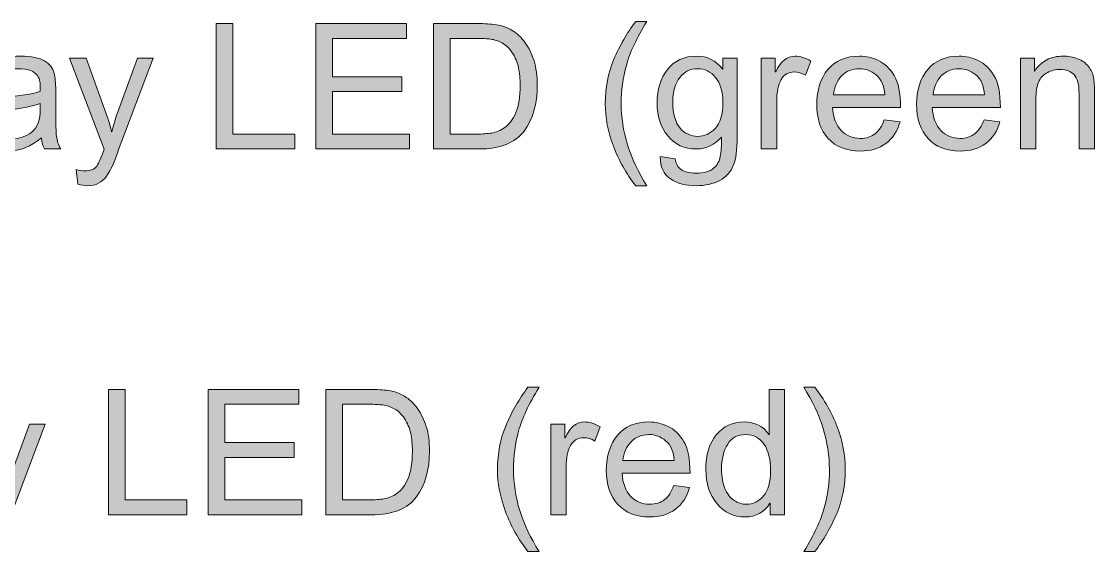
# Model space of a CAD drawing. Header units: inches. Extents: x -20 to 181, y -159 to -38.
# Drawn here: x 147.28 to 164.56, y -66.46 to -57.92 of the extents above; entities that cross this region are included whole.
import ezdxf

# ---------------------------------------------------------------- set-up
doc = ezdxf.new("R2010")
doc.units = ezdxf.units.IN
doc.header["$MEASUREMENT"] = 0
doc.layers.add('TEXT_GERMAN', color=7, linetype='Continuous')

# ---------------------------------------------------------------- blocks, each defined once
blk = doc.blocks.new('block 124')
at = {"layer": 'TEXT_GERMAN', "true_color": 0xffffff}
h = blk.add_hatch(color=7, dxfattribs=at)
h.dxf.hatch_style = 2
h.paths.add_polyline_path([(151.681, -59.976), (150.417, -59.976), (150.417, -57.955), (150.684, -57.955), (150.684, -59.736), (151.681, -59.736)])
h = blk.add_hatch(color=7, dxfattribs=at)
h.dxf.hatch_style = 2
h.paths.add_polyline_path([(153.531, -59.976), (152.022, -59.976), (152.022, -57.955), (153.484, -57.955), (153.484, -58.195), (152.289, -58.195), (152.289, -58.813), (153.407, -58.813), (153.407, -59.052), (152.289, -59.052), (152.289, -59.736), (153.531, -59.736)])
h = blk.add_hatch(color=7, dxfattribs=at)
h.dxf.hatch_style = 2
edge = h.paths.add_edge_path()
edge.add_spline(control_points=[(153.917, -57.955), (153.917, -57.955), (154.615, -57.955), (154.615, -57.955), (154.737, -57.955), (154.842, -57.962), (154.93, -57.974), (155.018, -57.986), (155.103, -58.017), (155.183, -58.065), (155.264, -58.113), (155.334, -58.18), (155.394, -58.264), (155.454, -58.349), (155.501, -58.446), (155.536, -58.556), (155.57, -58.665), (155.587, -58.798), (155.587, -58.955), (155.587, -59.252), (155.517, -59.497), (155.375, -59.688), (155.234, -59.88), (154.99, -59.976), (154.645, -59.976), (154.645, -59.976), (153.917, -59.976), (153.917, -59.976), (153.917, -59.976), (153.917, -57.955), (153.917, -57.955)], knot_values=[0, 0, 0, 0, 1, 1, 1, 2, 2, 2, 3, 3, 3, 4, 4, 4, 5, 5, 5, 6, 6, 6, 7, 7, 7, 8, 8, 8, 9, 9, 9, 10, 10, 10, 10], degree=3, periodic=1)
edge = h.paths.add_edge_path()
edge.add_spline(control_points=[(154.185, -59.736), (154.185, -59.736), (154.617, -59.736), (154.617, -59.736), (154.705, -59.736), (154.784, -59.73), (154.854, -59.719), (154.923, -59.708), (154.993, -59.679), (155.064, -59.63), (155.136, -59.581), (155.195, -59.501), (155.242, -59.39), (155.288, -59.279), (155.312, -59.132), (155.312, -58.949), (155.312, -58.848), (155.303, -58.754), (155.285, -58.666), (155.267, -58.578), (155.234, -58.498), (155.186, -58.426), (155.137, -58.354), (155.082, -58.301), (155.02, -58.268), (154.957, -58.234), (154.896, -58.214), (154.837, -58.206), (154.778, -58.199), (154.702, -58.195), (154.609, -58.195), (154.609, -58.195), (154.185, -58.195), (154.185, -58.195), (154.185, -58.195), (154.185, -59.736), (154.185, -59.736)], knot_values=[0, 0, 0, 0, 1, 1, 1, 2, 2, 2, 3, 3, 3, 4, 4, 4, 5, 5, 5, 6, 6, 6, 7, 7, 7, 8, 8, 8, 9, 9, 9, 10, 10, 10, 11, 11, 11, 12, 12, 12, 12], degree=3, periodic=1)
h = blk.add_hatch(color=7, dxfattribs=at)
h.dxf.hatch_style = 2
edge = h.paths.add_edge_path()
edge.add_spline(control_points=[(157.351, -60.568), (157.351, -60.568), (157.174, -60.568), (157.174, -60.568), (157.021, -60.373), (156.901, -60.161), (156.814, -59.93), (156.727, -59.7), (156.683, -59.471), (156.683, -59.245), (156.683, -58.989), (156.729, -58.751), (156.822, -58.531), (156.915, -58.312), (157.032, -58.108), (157.174, -57.921), (157.174, -57.921), (157.351, -57.921), (157.351, -57.921), (157.188, -58.189), (157.078, -58.425), (157.023, -58.627), (156.967, -58.829), (156.939, -59.034), (156.939, -59.243), (156.939, -59.686), (157.077, -60.128), (157.351, -60.568)], knot_values=[0, 0, 0, 0, 1, 1, 1, 2, 2, 2, 3, 3, 3, 4, 4, 4, 5, 5, 5, 6, 6, 6, 7, 7, 7, 8, 8, 8, 9, 9, 9, 9], degree=3, periodic=1)
h = blk.add_hatch(color=7, dxfattribs=at)
h.dxf.hatch_style = 2
edge = h.paths.add_edge_path()
edge.add_spline(control_points=[(147.911, -59.976), (147.911, -59.976), (147.651, -59.976), (147.651, -59.976), (147.627, -59.93), (147.61, -59.87), (147.6, -59.795), (147.434, -59.938), (147.254, -60.01), (147.061, -60.01), (146.907, -60.01), (146.785, -59.972), (146.696, -59.894), (146.607, -59.817), (146.562, -59.715), (146.562, -59.588), (146.562, -59.467), (146.605, -59.367), (146.691, -59.289), (146.777, -59.21), (146.926, -59.158), (147.138, -59.132), (147.138, -59.132), (147.37, -59.098), (147.37, -59.098), (147.456, -59.084), (147.527, -59.067), (147.583, -59.047), (147.583, -58.972), (147.581, -58.92), (147.577, -58.889), (147.572, -58.858), (147.558, -58.826), (147.536, -58.793), (147.513, -58.76), (147.477, -58.734), (147.428, -58.713), (147.378, -58.693), (147.312, -58.683), (147.228, -58.683), (147.121, -58.683), (147.037, -58.703), (146.975, -58.742), (146.913, -58.782), (146.871, -58.855), (146.848, -58.963), (146.848, -58.963), (146.605, -58.931), (146.605, -58.931), (146.632, -58.781), (146.7, -58.669), (146.81, -58.593), (146.921, -58.518), (147.072, -58.48), (147.265, -58.48), (147.44, -58.48), (147.569, -58.507), (147.652, -58.558), (147.734, -58.61), (147.784, -58.673), (147.803, -58.746), (147.822, -58.82), (147.831, -58.915), (147.831, -59.03), (147.831, -59.03), (147.831, -59.364), (147.831, -59.364), (147.831, -59.567), (147.835, -59.703), (147.843, -59.772), (147.851, -59.842), (147.874, -59.91), (147.911, -59.976)], knot_values=[0, 0, 0, 0, 1, 1, 1, 2, 2, 2, 3, 3, 3, 4, 4, 4, 5, 5, 5, 6, 6, 6, 7, 7, 7, 8, 8, 8, 9, 9, 9, 10, 10, 10, 11, 11, 11, 12, 12, 12, 13, 13, 13, 14, 14, 14, 15, 15, 15, 16, 16, 16, 17, 17, 17, 18, 18, 18, 19, 19, 19, 20, 20, 20, 21, 21, 21, 22, 22, 22, 23, 23, 23, 24, 24, 24, 24], degree=3, periodic=1)
edge = h.paths.add_edge_path()
edge.add_spline(control_points=[(147.583, -59.332), (147.583, -59.332), (147.583, -59.243), (147.583, -59.243), (147.454, -59.286), (147.295, -59.32), (147.108, -59.345), (146.921, -59.371), (146.827, -59.45), (146.827, -59.583), (146.827, -59.65), (146.852, -59.705), (146.903, -59.749), (146.953, -59.793), (147.026, -59.814), (147.12, -59.814), (147.243, -59.814), (147.35, -59.778), (147.444, -59.705), (147.537, -59.632), (147.583, -59.508), (147.583, -59.332)], knot_values=[0, 0, 0, 0, 1, 1, 1, 2, 2, 2, 3, 3, 3, 4, 4, 4, 5, 5, 5, 6, 6, 6, 7, 7, 7, 7], degree=3, periodic=1)
h = blk.add_hatch(color=7, dxfattribs=at)
h.dxf.hatch_style = 2
edge = h.paths.add_edge_path()
edge.add_spline(control_points=[(149.399, -58.514), (149.399, -58.514), (148.839, -60), (148.839, -60), (148.838, -60.002), (148.837, -60.005), (148.836, -60.01), (148.783, -60.175), (148.721, -60.31), (148.65, -60.413), (148.578, -60.517), (148.477, -60.568), (148.346, -60.568), (148.302, -60.568), (148.248, -60.559), (148.185, -60.541), (148.185, -60.541), (148.16, -60.306), (148.16, -60.306), (148.207, -60.321), (148.254, -60.328), (148.3, -60.328), (148.392, -60.328), (148.456, -60.303), (148.491, -60.253), (148.526, -60.202), (148.566, -60.111), (148.61, -59.978), (148.61, -59.978), (148.055, -58.514), (148.055, -58.514), (148.055, -58.514), (148.322, -58.514), (148.322, -58.514), (148.322, -58.514), (148.667, -59.471), (148.667, -59.471), (148.687, -59.53), (148.709, -59.606), (148.732, -59.699), (148.732, -59.699), (148.737, -59.699), (148.737, -59.699), (148.76, -59.592), (148.79, -59.491), (148.825, -59.394), (148.825, -59.394), (149.146, -58.514), (149.146, -58.514), (149.146, -58.514), (149.399, -58.514), (149.399, -58.514)], knot_values=[0, 0, 0, 0, 1, 1, 1, 2, 2, 2, 3, 3, 3, 4, 4, 4, 5, 5, 5, 6, 6, 6, 7, 7, 7, 8, 8, 8, 9, 9, 9, 10, 10, 10, 11, 11, 11, 12, 12, 12, 13, 13, 13, 14, 14, 14, 15, 15, 15, 16, 16, 16, 17, 17, 17, 17], degree=3, periodic=1)
h = blk.add_hatch(color=7, dxfattribs=at)
h.dxf.hatch_style = 2
edge = h.paths.add_edge_path()
edge.add_spline(control_points=[(158.808, -59.779), (158.808, -59.986), (158.788, -60.141), (158.746, -60.244), (158.705, -60.346), (158.631, -60.426), (158.526, -60.483), (158.42, -60.54), (158.294, -60.568), (158.147, -60.568), (157.981, -60.568), (157.844, -60.532), (157.733, -60.458), (157.623, -60.384), (157.568, -60.264), (157.568, -60.097), (157.568, -60.097), (157.809, -60.134), (157.809, -60.134), (157.818, -60.211), (157.85, -60.269), (157.906, -60.308), (157.962, -60.346), (158.041, -60.366), (158.144, -60.366), (158.273, -60.366), (158.367, -60.339), (158.427, -60.287), (158.486, -60.235), (158.523, -60.171), (158.536, -60.096), (158.549, -60.02), (158.556, -59.916), (158.556, -59.784), (158.449, -59.912), (158.313, -59.976), (158.15, -59.976), (157.959, -59.976), (157.806, -59.905), (157.691, -59.765), (157.576, -59.624), (157.518, -59.447), (157.518, -59.233), (157.518, -59.018), (157.574, -58.839), (157.686, -58.695), (157.798, -58.552), (157.954, -58.48), (158.152, -58.48), (158.325, -58.48), (158.465, -58.55), (158.574, -58.689), (158.574, -58.689), (158.579, -58.689), (158.579, -58.689), (158.579, -58.689), (158.579, -58.514), (158.579, -58.514), (158.579, -58.514), (158.808, -58.514), (158.808, -58.514), (158.808, -58.514), (158.808, -59.779), (158.808, -59.779)], knot_values=[0, 0, 0, 0, 1, 1, 1, 2, 2, 2, 3, 3, 3, 4, 4, 4, 5, 5, 5, 6, 6, 6, 7, 7, 7, 8, 8, 8, 9, 9, 9, 10, 10, 10, 11, 11, 11, 12, 12, 12, 13, 13, 13, 14, 14, 14, 15, 15, 15, 16, 16, 16, 17, 17, 17, 18, 18, 18, 19, 19, 19, 20, 20, 20, 21, 21, 21, 21], degree=3, periodic=1)
edge = h.paths.add_edge_path()
edge.add_spline(control_points=[(158.173, -59.773), (158.278, -59.773), (158.372, -59.731), (158.454, -59.647), (158.536, -59.563), (158.577, -59.422), (158.577, -59.225), (158.577, -59.05), (158.537, -58.916), (158.46, -58.823), (158.381, -58.73), (158.285, -58.683), (158.17, -58.683), (158.052, -58.683), (157.957, -58.731), (157.883, -58.826), (157.809, -58.922), (157.772, -59.053), (157.772, -59.219), (157.772, -59.411), (157.811, -59.551), (157.888, -59.64), (157.966, -59.729), (158.061, -59.773), (158.173, -59.773)], knot_values=[0, 0, 0, 0, 1, 1, 1, 2, 2, 2, 3, 3, 3, 4, 4, 4, 5, 5, 5, 6, 6, 6, 7, 7, 7, 8, 8, 8, 8], degree=3, periodic=1)
h = blk.add_hatch(color=7, dxfattribs=at)
h.dxf.hatch_style = 2
edge = h.paths.add_edge_path()
edge.add_spline(control_points=[(159.993, -58.559), (159.993, -58.559), (159.908, -58.788), (159.908, -58.788), (159.846, -58.752), (159.786, -58.734), (159.727, -58.734), (159.634, -58.734), (159.564, -58.776), (159.516, -58.859), (159.468, -58.942), (159.445, -59.058), (159.445, -59.208), (159.445, -59.208), (159.445, -59.976), (159.445, -59.976), (159.445, -59.976), (159.196, -59.976), (159.196, -59.976), (159.196, -59.976), (159.196, -58.514), (159.196, -58.514), (159.196, -58.514), (159.422, -58.514), (159.422, -58.514), (159.422, -58.514), (159.422, -58.734), (159.422, -58.734), (159.422, -58.734), (159.428, -58.734), (159.428, -58.734), (159.507, -58.565), (159.61, -58.48), (159.738, -58.48), (159.822, -58.48), (159.908, -58.507), (159.993, -58.559)], knot_values=[0, 0, 0, 0, 1, 1, 1, 2, 2, 2, 3, 3, 3, 4, 4, 4, 5, 5, 5, 6, 6, 6, 7, 7, 7, 8, 8, 8, 9, 9, 9, 10, 10, 10, 11, 11, 11, 12, 12, 12, 12], degree=3, periodic=1)
h = blk.add_hatch(color=7, dxfattribs=at)
h.dxf.hatch_style = 2
edge = h.paths.add_edge_path()
edge.add_spline(control_points=[(161.44, -59.307), (161.44, -59.307), (160.344, -59.307), (160.344, -59.307), (160.354, -59.469), (160.401, -59.593), (160.483, -59.678), (160.565, -59.763), (160.668, -59.806), (160.791, -59.806), (160.885, -59.806), (160.965, -59.781), (161.029, -59.731), (161.093, -59.681), (161.143, -59.605), (161.176, -59.504), (161.176, -59.504), (161.431, -59.536), (161.431, -59.536), (161.39, -59.689), (161.314, -59.806), (161.204, -59.887), (161.094, -59.969), (160.956, -60.01), (160.791, -60.01), (160.571, -60.01), (160.4, -59.943), (160.276, -59.808), (160.152, -59.674), (160.09, -59.49), (160.09, -59.256), (160.09, -59.026), (160.15, -58.839), (160.27, -58.695), (160.39, -58.552), (160.559, -58.48), (160.777, -58.48), (160.884, -58.48), (160.986, -58.504), (161.085, -58.551), (161.184, -58.598), (161.267, -58.677), (161.336, -58.79), (161.405, -58.902), (161.44, -59.075), (161.44, -59.307)], knot_values=[0, 0, 0, 0, 1, 1, 1, 2, 2, 2, 3, 3, 3, 4, 4, 4, 5, 5, 5, 6, 6, 6, 7, 7, 7, 8, 8, 8, 9, 9, 9, 10, 10, 10, 11, 11, 11, 12, 12, 12, 13, 13, 13, 14, 14, 14, 15, 15, 15, 15], degree=3, periodic=1)
edge = h.paths.add_edge_path()
edge.add_spline(control_points=[(161.185, -59.103), (161.175, -58.955), (161.128, -58.847), (161.046, -58.782), (160.964, -58.716), (160.874, -58.683), (160.777, -58.683), (160.66, -58.683), (160.564, -58.722), (160.489, -58.8), (160.414, -58.878), (160.37, -58.979), (160.358, -59.103), (160.358, -59.103), (161.185, -59.103), (161.185, -59.103)], knot_values=[0, 0, 0, 0, 1, 1, 1, 2, 2, 2, 3, 3, 3, 4, 4, 4, 5, 5, 5, 5], degree=3, periodic=1)
h = blk.add_hatch(color=7, dxfattribs=at)
h.dxf.hatch_style = 2
edge = h.paths.add_edge_path()
edge.add_spline(control_points=[(163.047, -59.307), (163.047, -59.307), (161.951, -59.307), (161.951, -59.307), (161.962, -59.469), (162.008, -59.593), (162.09, -59.678), (162.172, -59.763), (162.275, -59.806), (162.398, -59.806), (162.492, -59.806), (162.572, -59.781), (162.636, -59.731), (162.7, -59.681), (162.75, -59.605), (162.784, -59.504), (162.784, -59.504), (163.038, -59.536), (163.038, -59.536), (162.997, -59.689), (162.921, -59.806), (162.811, -59.887), (162.701, -59.969), (162.563, -60.01), (162.398, -60.01), (162.178, -60.01), (162.007, -59.943), (161.883, -59.808), (161.76, -59.674), (161.698, -59.49), (161.698, -59.256), (161.698, -59.026), (161.758, -58.839), (161.877, -58.695), (161.997, -58.552), (162.166, -58.48), (162.384, -58.48), (162.491, -58.48), (162.593, -58.504), (162.692, -58.551), (162.791, -58.598), (162.874, -58.677), (162.943, -58.79), (163.012, -58.902), (163.047, -59.075), (163.047, -59.307)], knot_values=[0, 0, 0, 0, 1, 1, 1, 2, 2, 2, 3, 3, 3, 4, 4, 4, 5, 5, 5, 6, 6, 6, 7, 7, 7, 8, 8, 8, 9, 9, 9, 10, 10, 10, 11, 11, 11, 12, 12, 12, 13, 13, 13, 14, 14, 14, 15, 15, 15, 15], degree=3, periodic=1)
edge = h.paths.add_edge_path()
edge.add_spline(control_points=[(162.792, -59.103), (162.782, -58.955), (162.736, -58.847), (162.653, -58.782), (162.571, -58.716), (162.481, -58.683), (162.384, -58.683), (162.267, -58.683), (162.171, -58.722), (162.096, -58.8), (162.021, -58.878), (161.977, -58.979), (161.965, -59.103), (161.965, -59.103), (162.792, -59.103), (162.792, -59.103)], knot_values=[0, 0, 0, 0, 1, 1, 1, 2, 2, 2, 3, 3, 3, 4, 4, 4, 5, 5, 5, 5], degree=3, periodic=1)
h = blk.add_hatch(color=7, dxfattribs=at)
h.dxf.hatch_style = 2
edge = h.paths.add_edge_path()
edge.add_spline(control_points=[(164.564, -59.976), (164.564, -59.976), (164.315, -59.976), (164.315, -59.976), (164.315, -59.976), (164.315, -59.087), (164.315, -59.087), (164.315, -58.937), (164.288, -58.834), (164.234, -58.778), (164.181, -58.722), (164.106, -58.694), (164.01, -58.694), (163.937, -58.694), (163.867, -58.712), (163.802, -58.748), (163.736, -58.784), (163.689, -58.834), (163.662, -58.899), (163.634, -58.965), (163.62, -59.057), (163.62, -59.176), (163.62, -59.176), (163.62, -59.976), (163.62, -59.976), (163.62, -59.976), (163.372, -59.976), (163.372, -59.976), (163.372, -59.976), (163.372, -58.514), (163.372, -58.514), (163.372, -58.514), (163.596, -58.514), (163.596, -58.514), (163.596, -58.514), (163.596, -58.72), (163.596, -58.72), (163.596, -58.72), (163.601, -58.72), (163.601, -58.72), (163.653, -58.64), (163.718, -58.58), (163.795, -58.54), (163.871, -58.5), (163.96, -58.48), (164.061, -58.48), (164.138, -58.48), (164.215, -58.494), (164.29, -58.522), (164.366, -58.549), (164.424, -58.591), (164.467, -58.646), (164.51, -58.701), (164.537, -58.76), (164.548, -58.822), (164.559, -58.885), (164.564, -58.969), (164.564, -59.076), (164.564, -59.076), (164.564, -59.976), (164.564, -59.976)], knot_values=[0, 0, 0, 0, 1, 1, 1, 2, 2, 2, 3, 3, 3, 4, 4, 4, 5, 5, 5, 6, 6, 6, 7, 7, 7, 8, 8, 8, 9, 9, 9, 10, 10, 10, 11, 11, 11, 12, 12, 12, 13, 13, 13, 14, 14, 14, 15, 15, 15, 16, 16, 16, 17, 17, 17, 18, 18, 18, 19, 19, 19, 20, 20, 20, 20], degree=3, periodic=1)
at = {"layer": 'TEXT_GERMAN', "lineweight": 0}
for points in [[(151.681, -59.976), (150.417, -59.976), (150.417, -57.955), (150.684, -57.955), (150.684, -59.736), (151.681, -59.736), (151.681, -59.976)], [(153.531, -59.976), (152.022, -59.976), (152.022, -57.955), (153.484, -57.955), (153.484, -58.195), (152.289, -58.195), (152.289, -58.813), (153.407, -58.813), (153.407, -59.052), (152.289, -59.052), (152.289, -59.736), (153.531, -59.736), (153.531, -59.976)]]:
    blk.add_lwpolyline(points, dxfattribs=at)
for points, knots in [([(153.917, -57.955), (153.917, -57.955), (154.615, -57.955), (154.615, -57.955), (154.737, -57.955), (154.842, -57.962), (154.93, -57.974), (155.018, -57.986), (155.103, -58.017), (155.183, -58.065), (155.264, -58.113), (155.334, -58.18), (155.394, -58.264), (155.454, -58.349), (155.501, -58.446), (155.536, -58.556), (155.57, -58.665), (155.587, -58.798), (155.587, -58.955), (155.587, -59.252), (155.517, -59.497), (155.375, -59.688), (155.234, -59.88), (154.99, -59.976), (154.645, -59.976), (154.645, -59.976), (153.917, -59.976), (153.917, -59.976), (153.917, -59.976), (153.917, -57.955), (153.917, -57.955)], [0, 0, 0, 0, 1, 1, 1, 2, 2, 2, 3, 3, 3, 4, 4, 4, 5, 5, 5, 6, 6, 6, 7, 7, 7, 8, 8, 8, 9, 9, 9, 10, 10, 10, 10]), ([(157.351, -60.568), (157.351, -60.568), (157.174, -60.568), (157.174, -60.568), (157.021, -60.373), (156.901, -60.161), (156.814, -59.93), (156.727, -59.7), (156.683, -59.471), (156.683, -59.245), (156.683, -58.989), (156.729, -58.751), (156.822, -58.531), (156.915, -58.312), (157.032, -58.108), (157.174, -57.921), (157.174, -57.921), (157.351, -57.921), (157.351, -57.921), (157.188, -58.189), (157.078, -58.425), (157.023, -58.627), (156.967, -58.829), (156.939, -59.034), (156.939, -59.243), (156.939, -59.686), (157.077, -60.128), (157.351, -60.568)], [0, 0, 0, 0, 1, 1, 1, 2, 2, 2, 3, 3, 3, 4, 4, 4, 5, 5, 5, 6, 6, 6, 7, 7, 7, 8, 8, 8, 9, 9, 9, 9]), ([(154.185, -59.736), (154.185, -59.736), (154.617, -59.736), (154.617, -59.736), (154.705, -59.736), (154.784, -59.73), (154.854, -59.719), (154.923, -59.708), (154.993, -59.679), (155.064, -59.63), (155.136, -59.581), (155.195, -59.501), (155.242, -59.39), (155.288, -59.279), (155.312, -59.132), (155.312, -58.949), (155.312, -58.848), (155.303, -58.754), (155.285, -58.666), (155.267, -58.578), (155.234, -58.498), (155.186, -58.426), (155.137, -58.354), (155.082, -58.301), (155.02, -58.268), (154.957, -58.234), (154.896, -58.214), (154.837, -58.206), (154.778, -58.199), (154.702, -58.195), (154.609, -58.195), (154.609, -58.195), (154.185, -58.195), (154.185, -58.195), (154.185, -58.195), (154.185, -59.736), (154.185, -59.736)], [0, 0, 0, 0, 1, 1, 1, 2, 2, 2, 3, 3, 3, 4, 4, 4, 5, 5, 5, 6, 6, 6, 7, 7, 7, 8, 8, 8, 9, 9, 9, 10, 10, 10, 11, 11, 11, 12, 12, 12, 12]), ([(147.911, -59.976), (147.911, -59.976), (147.651, -59.976), (147.651, -59.976), (147.627, -59.93), (147.61, -59.87), (147.6, -59.795), (147.434, -59.938), (147.254, -60.01), (147.061, -60.01), (146.907, -60.01), (146.785, -59.972), (146.696, -59.894), (146.607, -59.817), (146.562, -59.715), (146.562, -59.588), (146.562, -59.467), (146.605, -59.367), (146.691, -59.289), (146.777, -59.21), (146.926, -59.158), (147.138, -59.132), (147.138, -59.132), (147.37, -59.098), (147.37, -59.098), (147.456, -59.084), (147.527, -59.067), (147.583, -59.047), (147.583, -58.972), (147.581, -58.92), (147.577, -58.889), (147.572, -58.858), (147.558, -58.826), (147.536, -58.793), (147.513, -58.76), (147.477, -58.734), (147.428, -58.713), (147.378, -58.693), (147.312, -58.683), (147.228, -58.683), (147.121, -58.683), (147.037, -58.703), (146.975, -58.742), (146.913, -58.782), (146.871, -58.855), (146.848, -58.963), (146.848, -58.963), (146.605, -58.931), (146.605, -58.931), (146.632, -58.781), (146.7, -58.669), (146.81, -58.593), (146.921, -58.518), (147.072, -58.48), (147.265, -58.48), (147.44, -58.48), (147.569, -58.507), (147.652, -58.558), (147.734, -58.61), (147.784, -58.673), (147.803, -58.746), (147.822, -58.82), (147.831, -58.915), (147.831, -59.03), (147.831, -59.03), (147.831, -59.364), (147.831, -59.364), (147.831, -59.567), (147.835, -59.703), (147.843, -59.772), (147.851, -59.842), (147.874, -59.91), (147.911, -59.976)], [0, 0, 0, 0, 1, 1, 1, 2, 2, 2, 3, 3, 3, 4, 4, 4, 5, 5, 5, 6, 6, 6, 7, 7, 7, 8, 8, 8, 9, 9, 9, 10, 10, 10, 11, 11, 11, 12, 12, 12, 13, 13, 13, 14, 14, 14, 15, 15, 15, 16, 16, 16, 17, 17, 17, 18, 18, 18, 19, 19, 19, 20, 20, 20, 21, 21, 21, 22, 22, 22, 23, 23, 23, 24, 24, 24, 24]), ([(149.399, -58.514), (149.399, -58.514), (148.839, -60), (148.839, -60), (148.838, -60.002), (148.837, -60.005), (148.836, -60.01), (148.783, -60.175), (148.721, -60.31), (148.65, -60.413), (148.578, -60.517), (148.477, -60.568), (148.346, -60.568), (148.302, -60.568), (148.248, -60.559), (148.185, -60.541), (148.185, -60.541), (148.16, -60.306), (148.16, -60.306), (148.207, -60.321), (148.254, -60.328), (148.3, -60.328), (148.392, -60.328), (148.456, -60.303), (148.491, -60.253), (148.526, -60.202), (148.566, -60.111), (148.61, -59.978), (148.61, -59.978), (148.055, -58.514), (148.055, -58.514), (148.055, -58.514), (148.322, -58.514), (148.322, -58.514), (148.322, -58.514), (148.667, -59.471), (148.667, -59.471), (148.687, -59.53), (148.709, -59.606), (148.732, -59.699), (148.732, -59.699), (148.737, -59.699), (148.737, -59.699), (148.76, -59.592), (148.79, -59.491), (148.825, -59.394), (148.825, -59.394), (149.146, -58.514), (149.146, -58.514), (149.146, -58.514), (149.399, -58.514), (149.399, -58.514)], [0, 0, 0, 0, 1, 1, 1, 2, 2, 2, 3, 3, 3, 4, 4, 4, 5, 5, 5, 6, 6, 6, 7, 7, 7, 8, 8, 8, 9, 9, 9, 10, 10, 10, 11, 11, 11, 12, 12, 12, 13, 13, 13, 14, 14, 14, 15, 15, 15, 16, 16, 16, 17, 17, 17, 17]), ([(158.808, -59.779), (158.808, -59.986), (158.788, -60.141), (158.746, -60.244), (158.705, -60.346), (158.631, -60.426), (158.526, -60.483), (158.42, -60.54), (158.294, -60.568), (158.147, -60.568), (157.981, -60.568), (157.844, -60.532), (157.733, -60.458), (157.623, -60.384), (157.568, -60.264), (157.568, -60.097), (157.568, -60.097), (157.809, -60.134), (157.809, -60.134), (157.818, -60.211), (157.85, -60.269), (157.906, -60.308), (157.962, -60.346), (158.041, -60.366), (158.144, -60.366), (158.273, -60.366), (158.367, -60.339), (158.427, -60.287), (158.486, -60.235), (158.523, -60.171), (158.536, -60.096), (158.549, -60.02), (158.556, -59.916), (158.556, -59.784), (158.449, -59.912), (158.313, -59.976), (158.15, -59.976), (157.959, -59.976), (157.806, -59.905), (157.691, -59.765), (157.576, -59.624), (157.518, -59.447), (157.518, -59.233), (157.518, -59.018), (157.574, -58.839), (157.686, -58.695), (157.798, -58.552), (157.954, -58.48), (158.152, -58.48), (158.325, -58.48), (158.465, -58.55), (158.574, -58.689), (158.574, -58.689), (158.579, -58.689), (158.579, -58.689), (158.579, -58.689), (158.579, -58.514), (158.579, -58.514), (158.579, -58.514), (158.808, -58.514), (158.808, -58.514), (158.808, -58.514), (158.808, -59.779), (158.808, -59.779)], [0, 0, 0, 0, 1, 1, 1, 2, 2, 2, 3, 3, 3, 4, 4, 4, 5, 5, 5, 6, 6, 6, 7, 7, 7, 8, 8, 8, 9, 9, 9, 10, 10, 10, 11, 11, 11, 12, 12, 12, 13, 13, 13, 14, 14, 14, 15, 15, 15, 16, 16, 16, 17, 17, 17, 18, 18, 18, 19, 19, 19, 20, 20, 20, 21, 21, 21, 21]), ([(159.993, -58.559), (159.993, -58.559), (159.908, -58.788), (159.908, -58.788), (159.846, -58.752), (159.786, -58.734), (159.727, -58.734), (159.634, -58.734), (159.564, -58.776), (159.516, -58.859), (159.468, -58.942), (159.445, -59.058), (159.445, -59.208), (159.445, -59.208), (159.445, -59.976), (159.445, -59.976), (159.445, -59.976), (159.196, -59.976), (159.196, -59.976), (159.196, -59.976), (159.196, -58.514), (159.196, -58.514), (159.196, -58.514), (159.422, -58.514), (159.422, -58.514), (159.422, -58.514), (159.422, -58.734), (159.422, -58.734), (159.422, -58.734), (159.428, -58.734), (159.428, -58.734), (159.507, -58.565), (159.61, -58.48), (159.738, -58.48), (159.822, -58.48), (159.908, -58.507), (159.993, -58.559)], [0, 0, 0, 0, 1, 1, 1, 2, 2, 2, 3, 3, 3, 4, 4, 4, 5, 5, 5, 6, 6, 6, 7, 7, 7, 8, 8, 8, 9, 9, 9, 10, 10, 10, 11, 11, 11, 12, 12, 12, 12]), ([(161.44, -59.307), (161.44, -59.307), (160.344, -59.307), (160.344, -59.307), (160.354, -59.469), (160.401, -59.593), (160.483, -59.678), (160.565, -59.763), (160.668, -59.806), (160.791, -59.806), (160.885, -59.806), (160.965, -59.781), (161.029, -59.731), (161.093, -59.681), (161.143, -59.605), (161.176, -59.504), (161.176, -59.504), (161.431, -59.536), (161.431, -59.536), (161.39, -59.689), (161.314, -59.806), (161.204, -59.887), (161.094, -59.969), (160.956, -60.01), (160.791, -60.01), (160.571, -60.01), (160.4, -59.943), (160.276, -59.808), (160.152, -59.674), (160.09, -59.49), (160.09, -59.256), (160.09, -59.026), (160.15, -58.839), (160.27, -58.695), (160.39, -58.552), (160.559, -58.48), (160.777, -58.48), (160.884, -58.48), (160.986, -58.504), (161.085, -58.551), (161.184, -58.598), (161.267, -58.677), (161.336, -58.79), (161.405, -58.902), (161.44, -59.075), (161.44, -59.307)], [0, 0, 0, 0, 1, 1, 1, 2, 2, 2, 3, 3, 3, 4, 4, 4, 5, 5, 5, 6, 6, 6, 7, 7, 7, 8, 8, 8, 9, 9, 9, 10, 10, 10, 11, 11, 11, 12, 12, 12, 13, 13, 13, 14, 14, 14, 15, 15, 15, 15]), ([(163.047, -59.307), (163.047, -59.307), (161.951, -59.307), (161.951, -59.307), (161.962, -59.469), (162.008, -59.593), (162.09, -59.678), (162.172, -59.763), (162.275, -59.806), (162.398, -59.806), (162.492, -59.806), (162.572, -59.781), (162.636, -59.731), (162.7, -59.681), (162.75, -59.605), (162.784, -59.504), (162.784, -59.504), (163.038, -59.536), (163.038, -59.536), (162.997, -59.689), (162.921, -59.806), (162.811, -59.887), (162.701, -59.969), (162.563, -60.01), (162.398, -60.01), (162.178, -60.01), (162.007, -59.943), (161.883, -59.808), (161.76, -59.674), (161.698, -59.49), (161.698, -59.256), (161.698, -59.026), (161.758, -58.839), (161.877, -58.695), (161.997, -58.552), (162.166, -58.48), (162.384, -58.48), (162.491, -58.48), (162.593, -58.504), (162.692, -58.551), (162.791, -58.598), (162.874, -58.677), (162.943, -58.79), (163.012, -58.902), (163.047, -59.075), (163.047, -59.307)], [0, 0, 0, 0, 1, 1, 1, 2, 2, 2, 3, 3, 3, 4, 4, 4, 5, 5, 5, 6, 6, 6, 7, 7, 7, 8, 8, 8, 9, 9, 9, 10, 10, 10, 11, 11, 11, 12, 12, 12, 13, 13, 13, 14, 14, 14, 15, 15, 15, 15]), ([(164.564, -59.976), (164.564, -59.976), (164.315, -59.976), (164.315, -59.976), (164.315, -59.976), (164.315, -59.087), (164.315, -59.087), (164.315, -58.937), (164.288, -58.834), (164.234, -58.778), (164.181, -58.722), (164.106, -58.694), (164.01, -58.694), (163.937, -58.694), (163.867, -58.712), (163.802, -58.748), (163.736, -58.784), (163.689, -58.834), (163.662, -58.899), (163.634, -58.965), (163.62, -59.057), (163.62, -59.176), (163.62, -59.176), (163.62, -59.976), (163.62, -59.976), (163.62, -59.976), (163.372, -59.976), (163.372, -59.976), (163.372, -59.976), (163.372, -58.514), (163.372, -58.514), (163.372, -58.514), (163.596, -58.514), (163.596, -58.514), (163.596, -58.514), (163.596, -58.72), (163.596, -58.72), (163.596, -58.72), (163.601, -58.72), (163.601, -58.72), (163.653, -58.64), (163.718, -58.58), (163.795, -58.54), (163.871, -58.5), (163.96, -58.48), (164.061, -58.48), (164.138, -58.48), (164.215, -58.494), (164.29, -58.522), (164.366, -58.549), (164.424, -58.591), (164.467, -58.646), (164.51, -58.701), (164.537, -58.76), (164.548, -58.822), (164.559, -58.885), (164.564, -58.969), (164.564, -59.076), (164.564, -59.076), (164.564, -59.976), (164.564, -59.976)], [0, 0, 0, 0, 1, 1, 1, 2, 2, 2, 3, 3, 3, 4, 4, 4, 5, 5, 5, 6, 6, 6, 7, 7, 7, 8, 8, 8, 9, 9, 9, 10, 10, 10, 11, 11, 11, 12, 12, 12, 13, 13, 13, 14, 14, 14, 15, 15, 15, 16, 16, 16, 17, 17, 17, 18, 18, 18, 19, 19, 19, 20, 20, 20, 20]), ([(158.173, -59.773), (158.278, -59.773), (158.372, -59.731), (158.454, -59.647), (158.536, -59.563), (158.577, -59.422), (158.577, -59.225), (158.577, -59.05), (158.537, -58.916), (158.46, -58.823), (158.381, -58.73), (158.285, -58.683), (158.17, -58.683), (158.052, -58.683), (157.957, -58.731), (157.883, -58.826), (157.809, -58.922), (157.772, -59.053), (157.772, -59.219), (157.772, -59.411), (157.811, -59.551), (157.888, -59.64), (157.966, -59.729), (158.061, -59.773), (158.173, -59.773)], [0, 0, 0, 0, 1, 1, 1, 2, 2, 2, 3, 3, 3, 4, 4, 4, 5, 5, 5, 6, 6, 6, 7, 7, 7, 8, 8, 8, 8]), ([(161.185, -59.103), (161.175, -58.955), (161.128, -58.847), (161.046, -58.782), (160.964, -58.716), (160.874, -58.683), (160.777, -58.683), (160.66, -58.683), (160.564, -58.722), (160.489, -58.8), (160.414, -58.878), (160.37, -58.979), (160.358, -59.103), (160.358, -59.103), (161.185, -59.103), (161.185, -59.103)], [0, 0, 0, 0, 1, 1, 1, 2, 2, 2, 3, 3, 3, 4, 4, 4, 5, 5, 5, 5]), ([(162.792, -59.103), (162.782, -58.955), (162.736, -58.847), (162.653, -58.782), (162.571, -58.716), (162.481, -58.683), (162.384, -58.683), (162.267, -58.683), (162.171, -58.722), (162.096, -58.8), (162.021, -58.878), (161.977, -58.979), (161.965, -59.103), (161.965, -59.103), (162.792, -59.103), (162.792, -59.103)], [0, 0, 0, 0, 1, 1, 1, 2, 2, 2, 3, 3, 3, 4, 4, 4, 5, 5, 5, 5]), ([(147.583, -59.332), (147.583, -59.332), (147.583, -59.243), (147.583, -59.243), (147.454, -59.286), (147.295, -59.32), (147.108, -59.345), (146.921, -59.371), (146.827, -59.45), (146.827, -59.583), (146.827, -59.65), (146.852, -59.705), (146.903, -59.749), (146.953, -59.793), (147.026, -59.814), (147.12, -59.814), (147.243, -59.814), (147.35, -59.778), (147.444, -59.705), (147.537, -59.632), (147.583, -59.508), (147.583, -59.332)], [0, 0, 0, 0, 1, 1, 1, 2, 2, 2, 3, 3, 3, 4, 4, 4, 5, 5, 5, 6, 6, 6, 7, 7, 7, 7])]:
    blk.add_open_spline(points, degree=3, knots=knots, dxfattribs=at)
blk = doc.blocks.new('block 125')
at = {"layer": 'TEXT_GERMAN', "true_color": 0xffffff}
h = blk.add_hatch(color=7, dxfattribs=at)
h.dxf.hatch_style = 2
h.paths.add_polyline_path([(149.945, -65.871), (148.681, -65.871), (148.681, -63.85), (148.948, -63.85), (148.948, -65.631), (149.945, -65.631)])
h = blk.add_hatch(color=7, dxfattribs=at)
h.dxf.hatch_style = 2
h.paths.add_polyline_path([(151.795, -65.871), (150.286, -65.871), (150.286, -63.85), (151.748, -63.85), (151.748, -64.09), (150.553, -64.09), (150.553, -64.708), (151.671, -64.708), (151.671, -64.947), (150.553, -64.947), (150.553, -65.631), (151.795, -65.631)])
h = blk.add_hatch(color=7, dxfattribs=at)
h.dxf.hatch_style = 2
edge = h.paths.add_edge_path()
edge.add_spline(control_points=[(152.182, -63.85), (152.182, -63.85), (152.879, -63.85), (152.879, -63.85), (153.001, -63.85), (153.106, -63.857), (153.194, -63.869), (153.283, -63.881), (153.367, -63.912), (153.447, -63.96), (153.528, -64.008), (153.598, -64.074), (153.658, -64.159), (153.718, -64.244), (153.766, -64.341), (153.8, -64.451), (153.835, -64.56), (153.852, -64.693), (153.852, -64.849), (153.852, -65.147), (153.781, -65.392), (153.64, -65.583), (153.498, -65.775), (153.254, -65.871), (152.909, -65.871), (152.909, -65.871), (152.182, -65.871), (152.182, -65.871), (152.182, -65.871), (152.182, -63.85), (152.182, -63.85)], knot_values=[0, 0, 0, 0, 1, 1, 1, 2, 2, 2, 3, 3, 3, 4, 4, 4, 5, 5, 5, 6, 6, 6, 7, 7, 7, 8, 8, 8, 9, 9, 9, 10, 10, 10, 10], degree=3, periodic=1)
edge = h.paths.add_edge_path()
edge.add_spline(control_points=[(152.449, -65.631), (152.449, -65.631), (152.882, -65.631), (152.882, -65.631), (152.97, -65.631), (153.048, -65.625), (153.118, -65.614), (153.187, -65.603), (153.257, -65.573), (153.329, -65.525), (153.4, -65.476), (153.459, -65.396), (153.506, -65.285), (153.553, -65.174), (153.576, -65.027), (153.576, -64.844), (153.576, -64.743), (153.567, -64.648), (153.549, -64.561), (153.531, -64.473), (153.498, -64.393), (153.45, -64.321), (153.402, -64.249), (153.346, -64.196), (153.284, -64.162), (153.221, -64.129), (153.161, -64.109), (153.101, -64.101), (153.042, -64.094), (152.966, -64.09), (152.873, -64.09), (152.873, -64.09), (152.449, -64.09), (152.449, -64.09), (152.449, -64.09), (152.449, -65.631), (152.449, -65.631)], knot_values=[0, 0, 0, 0, 1, 1, 1, 2, 2, 2, 3, 3, 3, 4, 4, 4, 5, 5, 5, 6, 6, 6, 7, 7, 7, 8, 8, 8, 9, 9, 9, 10, 10, 10, 11, 11, 11, 12, 12, 12, 12], degree=3, periodic=1)
h = blk.add_hatch(color=7, dxfattribs=at)
h.dxf.hatch_style = 2
edge = h.paths.add_edge_path()
edge.add_spline(control_points=[(155.616, -66.463), (155.616, -66.463), (155.438, -66.463), (155.438, -66.463), (155.285, -66.268), (155.165, -66.056), (155.078, -65.825), (154.991, -65.594), (154.947, -65.366), (154.947, -65.14), (154.947, -64.884), (154.993, -64.646), (155.086, -64.426), (155.179, -64.207), (155.296, -64.003), (155.438, -63.816), (155.438, -63.816), (155.616, -63.816), (155.616, -63.816), (155.452, -64.084), (155.342, -64.319), (155.287, -64.521), (155.231, -64.724), (155.204, -64.929), (155.204, -65.137), (155.204, -65.581), (155.341, -66.023), (155.616, -66.463)], knot_values=[0, 0, 0, 0, 1, 1, 1, 2, 2, 2, 3, 3, 3, 4, 4, 4, 5, 5, 5, 6, 6, 6, 7, 7, 7, 8, 8, 8, 9, 9, 9, 9], degree=3, periodic=1)
h = blk.add_hatch(color=7, dxfattribs=at)
h.dxf.hatch_style = 2
edge = h.paths.add_edge_path()
edge.add_spline(control_points=[(159.572, -65.871), (159.572, -65.871), (159.34, -65.871), (159.34, -65.871), (159.34, -65.871), (159.34, -65.685), (159.34, -65.685), (159.34, -65.685), (159.335, -65.685), (159.335, -65.685), (159.246, -65.831), (159.111, -65.905), (158.931, -65.905), (158.752, -65.905), (158.603, -65.834), (158.483, -65.692), (158.363, -65.55), (158.303, -65.366), (158.303, -65.14), (158.303, -64.904), (158.359, -64.718), (158.472, -64.581), (158.585, -64.444), (158.735, -64.375), (158.92, -64.375), (159.095, -64.375), (159.227, -64.442), (159.318, -64.575), (159.318, -64.575), (159.324, -64.575), (159.324, -64.575), (159.324, -64.575), (159.324, -63.85), (159.324, -63.85), (159.324, -63.85), (159.572, -63.85), (159.572, -63.85), (159.572, -63.85), (159.572, -65.871), (159.572, -65.871)], knot_values=[0, 0, 0, 0, 1, 1, 1, 2, 2, 2, 3, 3, 3, 4, 4, 4, 5, 5, 5, 6, 6, 6, 7, 7, 7, 8, 8, 8, 9, 9, 9, 10, 10, 10, 11, 11, 11, 12, 12, 12, 13, 13, 13, 13], degree=3, periodic=1)
edge = h.paths.add_edge_path()
edge.add_spline(control_points=[(158.957, -65.701), (159.066, -65.701), (159.158, -65.656), (159.233, -65.567), (159.308, -65.478), (159.346, -65.343), (159.346, -65.162), (159.346, -64.984), (159.312, -64.842), (159.243, -64.736), (159.174, -64.631), (159.075, -64.578), (158.946, -64.578), (158.818, -64.578), (158.721, -64.63), (158.655, -64.733), (158.589, -64.836), (158.556, -64.972), (158.556, -65.14), (158.556, -65.261), (158.574, -65.364), (158.609, -65.448), (158.645, -65.532), (158.694, -65.595), (158.758, -65.638), (158.821, -65.68), (158.888, -65.701), (158.957, -65.701)], knot_values=[0, 0, 0, 0, 1, 1, 1, 2, 2, 2, 3, 3, 3, 4, 4, 4, 5, 5, 5, 6, 6, 6, 7, 7, 7, 8, 8, 8, 9, 9, 9, 9], degree=3, periodic=1)
h = blk.add_hatch(color=7, dxfattribs=at)
h.dxf.hatch_style = 2
edge = h.paths.add_edge_path()
edge.add_spline(control_points=[(160.059, -63.816), (160.212, -64.011), (160.332, -64.223), (160.419, -64.454), (160.507, -64.685), (160.55, -64.913), (160.55, -65.14), (160.55, -65.396), (160.504, -65.633), (160.411, -65.853), (160.318, -66.072), (160.201, -66.276), (160.059, -66.463), (160.059, -66.463), (159.882, -66.463), (159.882, -66.463), (160.045, -66.195), (160.155, -65.96), (160.21, -65.758), (160.266, -65.557), (160.294, -65.352), (160.294, -65.143), (160.294, -64.698), (160.157, -64.256), (159.882, -63.816), (159.882, -63.816), (160.059, -63.816), (160.059, -63.816)], knot_values=[0, 0, 0, 0, 1, 1, 1, 2, 2, 2, 3, 3, 3, 4, 4, 4, 5, 5, 5, 6, 6, 6, 7, 7, 7, 8, 8, 8, 9, 9, 9, 9], degree=3, periodic=1)
h = blk.add_hatch(color=7, dxfattribs=at)
h.dxf.hatch_style = 2
edge = h.paths.add_edge_path()
edge.add_spline(control_points=[(147.663, -64.408), (147.663, -64.408), (147.103, -65.895), (147.103, -65.895), (147.102, -65.897), (147.101, -65.9), (147.1, -65.905), (147.047, -66.07), (146.985, -66.205), (146.914, -66.308), (146.842, -66.411), (146.741, -66.463), (146.61, -66.463), (146.566, -66.463), (146.512, -66.454), (146.449, -66.436), (146.449, -66.436), (146.424, -66.201), (146.424, -66.201), (146.471, -66.216), (146.518, -66.223), (146.564, -66.223), (146.656, -66.223), (146.72, -66.198), (146.755, -66.148), (146.79, -66.097), (146.83, -66.006), (146.874, -65.873), (146.874, -65.873), (146.319, -64.408), (146.319, -64.408), (146.319, -64.408), (146.586, -64.408), (146.586, -64.408), (146.586, -64.408), (146.931, -65.366), (146.931, -65.366), (146.951, -65.425), (146.973, -65.501), (146.996, -65.594), (146.996, -65.594), (147.001, -65.594), (147.001, -65.594), (147.024, -65.487), (147.054, -65.386), (147.089, -65.289), (147.089, -65.289), (147.41, -64.408), (147.41, -64.408), (147.41, -64.408), (147.663, -64.408), (147.663, -64.408)], knot_values=[0, 0, 0, 0, 1, 1, 1, 2, 2, 2, 3, 3, 3, 4, 4, 4, 5, 5, 5, 6, 6, 6, 7, 7, 7, 8, 8, 8, 9, 9, 9, 10, 10, 10, 11, 11, 11, 12, 12, 12, 13, 13, 13, 14, 14, 14, 15, 15, 15, 16, 16, 16, 17, 17, 17, 17], degree=3, periodic=1)
h = blk.add_hatch(color=7, dxfattribs=at)
h.dxf.hatch_style = 2
edge = h.paths.add_edge_path()
edge.add_spline(control_points=[(156.601, -64.454), (156.601, -64.454), (156.516, -64.683), (156.516, -64.683), (156.455, -64.647), (156.394, -64.629), (156.335, -64.629), (156.243, -64.629), (156.172, -64.67), (156.124, -64.754), (156.077, -64.837), (156.053, -64.953), (156.053, -65.103), (156.053, -65.103), (156.053, -65.871), (156.053, -65.871), (156.053, -65.871), (155.805, -65.871), (155.805, -65.871), (155.805, -65.871), (155.805, -64.408), (155.805, -64.408), (155.805, -64.408), (156.031, -64.408), (156.031, -64.408), (156.031, -64.408), (156.031, -64.629), (156.031, -64.629), (156.031, -64.629), (156.036, -64.629), (156.036, -64.629), (156.116, -64.46), (156.219, -64.375), (156.346, -64.375), (156.431, -64.375), (156.516, -64.402), (156.601, -64.454)], knot_values=[0, 0, 0, 0, 1, 1, 1, 2, 2, 2, 3, 3, 3, 4, 4, 4, 5, 5, 5, 6, 6, 6, 7, 7, 7, 8, 8, 8, 9, 9, 9, 10, 10, 10, 11, 11, 11, 12, 12, 12, 12], degree=3, periodic=1)
h = blk.add_hatch(color=7, dxfattribs=at)
h.dxf.hatch_style = 2
edge = h.paths.add_edge_path()
edge.add_spline(control_points=[(158.049, -65.202), (158.049, -65.202), (156.954, -65.202), (156.954, -65.202), (156.964, -65.364), (157.01, -65.487), (157.092, -65.573), (157.174, -65.658), (157.277, -65.701), (157.4, -65.701), (157.495, -65.701), (157.574, -65.676), (157.639, -65.626), (157.703, -65.576), (157.752, -65.5), (157.786, -65.399), (157.786, -65.399), (158.041, -65.431), (158.041, -65.431), (158, -65.583), (157.924, -65.701), (157.814, -65.782), (157.703, -65.864), (157.566, -65.905), (157.4, -65.905), (157.18, -65.905), (157.009, -65.838), (156.886, -65.703), (156.762, -65.569), (156.7, -65.385), (156.7, -65.151), (156.7, -64.921), (156.76, -64.734), (156.88, -64.59), (157, -64.447), (157.169, -64.375), (157.386, -64.375), (157.493, -64.375), (157.596, -64.399), (157.694, -64.446), (157.793, -64.493), (157.877, -64.572), (157.946, -64.685), (158.015, -64.797), (158.049, -64.97), (158.049, -65.202)], knot_values=[0, 0, 0, 0, 1, 1, 1, 2, 2, 2, 3, 3, 3, 4, 4, 4, 5, 5, 5, 6, 6, 6, 7, 7, 7, 8, 8, 8, 9, 9, 9, 10, 10, 10, 11, 11, 11, 12, 12, 12, 13, 13, 13, 14, 14, 14, 15, 15, 15, 15], degree=3, periodic=1)
edge = h.paths.add_edge_path()
edge.add_spline(control_points=[(157.794, -64.998), (157.784, -64.849), (157.738, -64.742), (157.656, -64.677), (157.573, -64.611), (157.484, -64.578), (157.386, -64.578), (157.27, -64.578), (157.174, -64.617), (157.098, -64.695), (157.023, -64.773), (156.979, -64.874), (156.968, -64.998), (156.968, -64.998), (157.794, -64.998), (157.794, -64.998)], knot_values=[0, 0, 0, 0, 1, 1, 1, 2, 2, 2, 3, 3, 3, 4, 4, 4, 5, 5, 5, 5], degree=3, periodic=1)
at = {"layer": 'TEXT_GERMAN', "lineweight": 0}
for points in [[(149.945, -65.871), (148.681, -65.871), (148.681, -63.85), (148.948, -63.85), (148.948, -65.631), (149.945, -65.631), (149.945, -65.871)], [(151.795, -65.871), (150.286, -65.871), (150.286, -63.85), (151.748, -63.85), (151.748, -64.09), (150.553, -64.09), (150.553, -64.708), (151.671, -64.708), (151.671, -64.947), (150.553, -64.947), (150.553, -65.631), (151.795, -65.631), (151.795, -65.871)]]:
    blk.add_lwpolyline(points, dxfattribs=at)
for points, knots in [([(152.182, -63.85), (152.182, -63.85), (152.879, -63.85), (152.879, -63.85), (153.001, -63.85), (153.106, -63.857), (153.194, -63.869), (153.283, -63.881), (153.367, -63.912), (153.447, -63.96), (153.528, -64.008), (153.598, -64.074), (153.658, -64.159), (153.718, -64.244), (153.766, -64.341), (153.8, -64.451), (153.835, -64.56), (153.852, -64.693), (153.852, -64.849), (153.852, -65.147), (153.781, -65.392), (153.64, -65.583), (153.498, -65.775), (153.254, -65.871), (152.909, -65.871), (152.909, -65.871), (152.182, -65.871), (152.182, -65.871), (152.182, -65.871), (152.182, -63.85), (152.182, -63.85)], [0, 0, 0, 0, 1, 1, 1, 2, 2, 2, 3, 3, 3, 4, 4, 4, 5, 5, 5, 6, 6, 6, 7, 7, 7, 8, 8, 8, 9, 9, 9, 10, 10, 10, 10]), ([(155.616, -66.463), (155.616, -66.463), (155.438, -66.463), (155.438, -66.463), (155.285, -66.268), (155.165, -66.056), (155.078, -65.825), (154.991, -65.594), (154.947, -65.366), (154.947, -65.14), (154.947, -64.884), (154.993, -64.646), (155.086, -64.426), (155.179, -64.207), (155.296, -64.003), (155.438, -63.816), (155.438, -63.816), (155.616, -63.816), (155.616, -63.816), (155.452, -64.084), (155.342, -64.319), (155.287, -64.521), (155.231, -64.724), (155.204, -64.929), (155.204, -65.137), (155.204, -65.581), (155.341, -66.023), (155.616, -66.463)], [0, 0, 0, 0, 1, 1, 1, 2, 2, 2, 3, 3, 3, 4, 4, 4, 5, 5, 5, 6, 6, 6, 7, 7, 7, 8, 8, 8, 9, 9, 9, 9]), ([(159.572, -65.871), (159.572, -65.871), (159.34, -65.871), (159.34, -65.871), (159.34, -65.871), (159.34, -65.685), (159.34, -65.685), (159.34, -65.685), (159.335, -65.685), (159.335, -65.685), (159.246, -65.831), (159.111, -65.905), (158.931, -65.905), (158.752, -65.905), (158.603, -65.834), (158.483, -65.692), (158.363, -65.55), (158.303, -65.366), (158.303, -65.14), (158.303, -64.904), (158.359, -64.718), (158.472, -64.581), (158.585, -64.444), (158.735, -64.375), (158.92, -64.375), (159.095, -64.375), (159.227, -64.442), (159.318, -64.575), (159.318, -64.575), (159.324, -64.575), (159.324, -64.575), (159.324, -64.575), (159.324, -63.85), (159.324, -63.85), (159.324, -63.85), (159.572, -63.85), (159.572, -63.85), (159.572, -63.85), (159.572, -65.871), (159.572, -65.871)], [0, 0, 0, 0, 1, 1, 1, 2, 2, 2, 3, 3, 3, 4, 4, 4, 5, 5, 5, 6, 6, 6, 7, 7, 7, 8, 8, 8, 9, 9, 9, 10, 10, 10, 11, 11, 11, 12, 12, 12, 13, 13, 13, 13]), ([(160.059, -63.816), (160.212, -64.011), (160.332, -64.223), (160.419, -64.454), (160.507, -64.685), (160.55, -64.913), (160.55, -65.14), (160.55, -65.396), (160.504, -65.633), (160.411, -65.853), (160.318, -66.072), (160.201, -66.276), (160.059, -66.463), (160.059, -66.463), (159.882, -66.463), (159.882, -66.463), (160.045, -66.195), (160.155, -65.96), (160.21, -65.758), (160.266, -65.557), (160.294, -65.352), (160.294, -65.143), (160.294, -64.698), (160.157, -64.256), (159.882, -63.816), (159.882, -63.816), (160.059, -63.816), (160.059, -63.816)], [0, 0, 0, 0, 1, 1, 1, 2, 2, 2, 3, 3, 3, 4, 4, 4, 5, 5, 5, 6, 6, 6, 7, 7, 7, 8, 8, 8, 9, 9, 9, 9]), ([(152.449, -65.631), (152.449, -65.631), (152.882, -65.631), (152.882, -65.631), (152.97, -65.631), (153.048, -65.625), (153.118, -65.614), (153.187, -65.603), (153.257, -65.573), (153.329, -65.525), (153.4, -65.476), (153.459, -65.396), (153.506, -65.285), (153.553, -65.174), (153.576, -65.027), (153.576, -64.844), (153.576, -64.743), (153.567, -64.648), (153.549, -64.561), (153.531, -64.473), (153.498, -64.393), (153.45, -64.321), (153.402, -64.249), (153.346, -64.196), (153.284, -64.162), (153.221, -64.129), (153.161, -64.109), (153.101, -64.101), (153.042, -64.094), (152.966, -64.09), (152.873, -64.09), (152.873, -64.09), (152.449, -64.09), (152.449, -64.09), (152.449, -64.09), (152.449, -65.631), (152.449, -65.631)], [0, 0, 0, 0, 1, 1, 1, 2, 2, 2, 3, 3, 3, 4, 4, 4, 5, 5, 5, 6, 6, 6, 7, 7, 7, 8, 8, 8, 9, 9, 9, 10, 10, 10, 11, 11, 11, 12, 12, 12, 12]), ([(147.663, -64.408), (147.663, -64.408), (147.103, -65.895), (147.103, -65.895), (147.102, -65.897), (147.101, -65.9), (147.1, -65.905), (147.047, -66.07), (146.985, -66.205), (146.914, -66.308), (146.842, -66.411), (146.741, -66.463), (146.61, -66.463), (146.566, -66.463), (146.512, -66.454), (146.449, -66.436), (146.449, -66.436), (146.424, -66.201), (146.424, -66.201), (146.471, -66.216), (146.518, -66.223), (146.564, -66.223), (146.656, -66.223), (146.72, -66.198), (146.755, -66.148), (146.79, -66.097), (146.83, -66.006), (146.874, -65.873), (146.874, -65.873), (146.319, -64.408), (146.319, -64.408), (146.319, -64.408), (146.586, -64.408), (146.586, -64.408), (146.586, -64.408), (146.931, -65.366), (146.931, -65.366), (146.951, -65.425), (146.973, -65.501), (146.996, -65.594), (146.996, -65.594), (147.001, -65.594), (147.001, -65.594), (147.024, -65.487), (147.054, -65.386), (147.089, -65.289), (147.089, -65.289), (147.41, -64.408), (147.41, -64.408), (147.41, -64.408), (147.663, -64.408), (147.663, -64.408)], [0, 0, 0, 0, 1, 1, 1, 2, 2, 2, 3, 3, 3, 4, 4, 4, 5, 5, 5, 6, 6, 6, 7, 7, 7, 8, 8, 8, 9, 9, 9, 10, 10, 10, 11, 11, 11, 12, 12, 12, 13, 13, 13, 14, 14, 14, 15, 15, 15, 16, 16, 16, 17, 17, 17, 17]), ([(156.601, -64.454), (156.601, -64.454), (156.516, -64.683), (156.516, -64.683), (156.455, -64.647), (156.394, -64.629), (156.335, -64.629), (156.243, -64.629), (156.172, -64.67), (156.124, -64.754), (156.077, -64.837), (156.053, -64.953), (156.053, -65.103), (156.053, -65.103), (156.053, -65.871), (156.053, -65.871), (156.053, -65.871), (155.805, -65.871), (155.805, -65.871), (155.805, -65.871), (155.805, -64.408), (155.805, -64.408), (155.805, -64.408), (156.031, -64.408), (156.031, -64.408), (156.031, -64.408), (156.031, -64.629), (156.031, -64.629), (156.031, -64.629), (156.036, -64.629), (156.036, -64.629), (156.116, -64.46), (156.219, -64.375), (156.346, -64.375), (156.431, -64.375), (156.516, -64.402), (156.601, -64.454)], [0, 0, 0, 0, 1, 1, 1, 2, 2, 2, 3, 3, 3, 4, 4, 4, 5, 5, 5, 6, 6, 6, 7, 7, 7, 8, 8, 8, 9, 9, 9, 10, 10, 10, 11, 11, 11, 12, 12, 12, 12]), ([(158.049, -65.202), (158.049, -65.202), (156.954, -65.202), (156.954, -65.202), (156.964, -65.364), (157.01, -65.487), (157.092, -65.573), (157.174, -65.658), (157.277, -65.701), (157.4, -65.701), (157.495, -65.701), (157.574, -65.676), (157.639, -65.626), (157.703, -65.576), (157.752, -65.5), (157.786, -65.399), (157.786, -65.399), (158.041, -65.431), (158.041, -65.431), (158, -65.583), (157.924, -65.701), (157.814, -65.782), (157.703, -65.864), (157.566, -65.905), (157.4, -65.905), (157.18, -65.905), (157.009, -65.838), (156.886, -65.703), (156.762, -65.569), (156.7, -65.385), (156.7, -65.151), (156.7, -64.921), (156.76, -64.734), (156.88, -64.59), (157, -64.447), (157.169, -64.375), (157.386, -64.375), (157.493, -64.375), (157.596, -64.399), (157.694, -64.446), (157.793, -64.493), (157.877, -64.572), (157.946, -64.685), (158.015, -64.797), (158.049, -64.97), (158.049, -65.202)], [0, 0, 0, 0, 1, 1, 1, 2, 2, 2, 3, 3, 3, 4, 4, 4, 5, 5, 5, 6, 6, 6, 7, 7, 7, 8, 8, 8, 9, 9, 9, 10, 10, 10, 11, 11, 11, 12, 12, 12, 13, 13, 13, 14, 14, 14, 15, 15, 15, 15]), ([(157.794, -64.998), (157.784, -64.849), (157.738, -64.742), (157.656, -64.677), (157.573, -64.611), (157.484, -64.578), (157.386, -64.578), (157.27, -64.578), (157.174, -64.617), (157.098, -64.695), (157.023, -64.773), (156.979, -64.874), (156.968, -64.998), (156.968, -64.998), (157.794, -64.998), (157.794, -64.998)], [0, 0, 0, 0, 1, 1, 1, 2, 2, 2, 3, 3, 3, 4, 4, 4, 5, 5, 5, 5]), ([(158.957, -65.701), (159.066, -65.701), (159.158, -65.656), (159.233, -65.567), (159.308, -65.478), (159.346, -65.343), (159.346, -65.162), (159.346, -64.984), (159.312, -64.842), (159.243, -64.736), (159.174, -64.631), (159.075, -64.578), (158.946, -64.578), (158.818, -64.578), (158.721, -64.63), (158.655, -64.733), (158.589, -64.836), (158.556, -64.972), (158.556, -65.14), (158.556, -65.261), (158.574, -65.364), (158.609, -65.448), (158.645, -65.532), (158.694, -65.595), (158.758, -65.638), (158.821, -65.68), (158.888, -65.701), (158.957, -65.701)], [0, 0, 0, 0, 1, 1, 1, 2, 2, 2, 3, 3, 3, 4, 4, 4, 5, 5, 5, 6, 6, 6, 7, 7, 7, 8, 8, 8, 9, 9, 9, 9])]:
    blk.add_open_spline(points, degree=3, knots=knots, dxfattribs=at)

msp = doc.modelspace()

# ---------------------------------------------------------------- block references
at = {"layer": 'TEXT_GERMAN'}
for name in ['block 124', 'block 125']:
    msp.add_blockref(name, (0, 0), dxfattribs=at)

doc.saveas('drawing.dxf')
